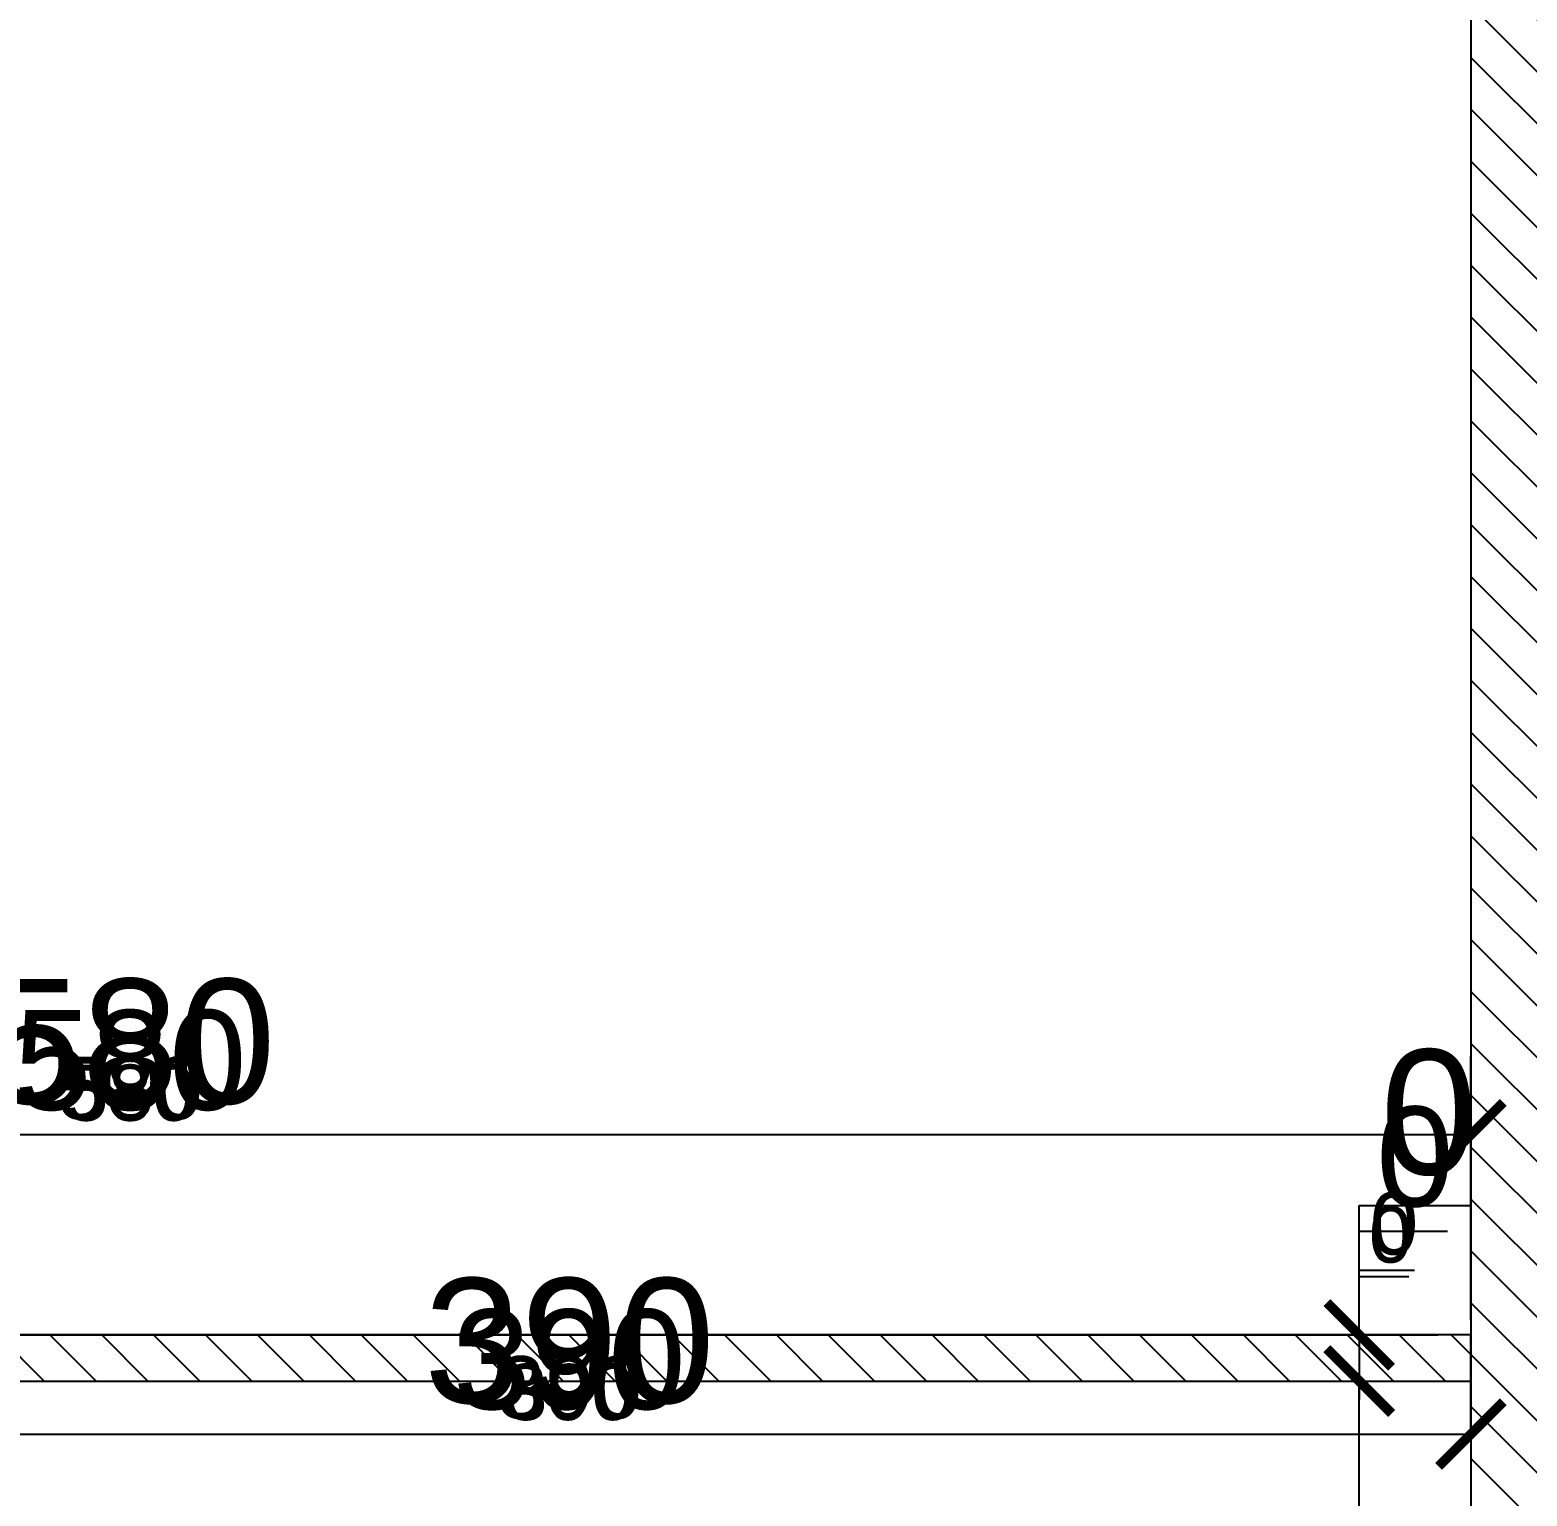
# Model space of a CAD drawing. Header units: millimetres. Extents: x -26398 to 135532, y -376633 to 43268.
# Drawn here: x 18347.9 to 18671.8, y -358105.9 to -357788.7 of the extents above; entities that cross this region are included whole.
import ezdxf

# ---------------------------------------------------------------- set-up
doc = ezdxf.new("R2010")
doc.units = ezdxf.units.MM
for name, color, linetype in [('DIM', 7, 'Continuous'), ('DIM @ 10', 7, 'Continuous'), ('DIM @ 4.5', 7, 'Continuous'), ('DIM @ 5', 7, 'Continuous'), ('DIM @ 8', 7, 'Continuous'), ('TƯỜNG', 52, 'Continuous')]:
    doc.layers.add(name, color=color, linetype=linetype)
doc.styles.get("Standard").update_dxf_attribs({"font": 'arial.ttf'})
doc.dimstyles.new('SCALE dimmatbang', dxfattribs={"dimscale": 70, "dimtxt": 2.7, "dimasz": 1.4, "dimexe": 1.7, "dimexo": 0.7, "dimtad": 1, "dimtoh": 1, "dimdec": 1, "dimtxsty": 'Standard', "dimblk": 'ARCHTICK', "dimcen": 2.5, "dimclrd": 1, "dimclre": 256, "dimadec": 0, "dimazin": 0, "dimtfac": 1, "dimtdec": 1, "dimtmove": 0, "dimatfit": 3, "dimfxl": 1, "dimarcsym": 0})

# ---------------------------------------------------------------- blocks, each defined once
blk = doc.blocks.new('_ArchTick')
at = {"color": 0, "linetype": 'ByBlock', "const_width": 0.15}
blk.add_lwpolyline([(-0.5, -0.5), (0.5, 0.5)], dxfattribs=at)
blk = doc.blocks.new('*D8760')
at = {"layer": 'DEFPOINTS', "color": 0, "transparency": 16777216}
for p in [(15779.6, -358071), (18635.46, -358071), (18635.46, -358071)]:
    blk.add_point(p, dxfattribs=at)
at = {"layer": 'DIM', "color": 1, "lineweight": -2, "transparency": 16777216}
for p, q in [((18635.46, -358071), (18635.46, -358058.4)), ((18635.46, -358058.4), (18646.2, -358058.4)), ((18635.46, -358071), (18635.46, -358077.3))]:
    blk.add_line(p, q, dxfattribs=at)
at = {"layer": 'DIM', "lineweight": -2, "transparency": 16777216}
for p in [(15782.75, -358071), (18638.61, -358071)]:
    blk.add_line(p, (18643.11, -358071), dxfattribs=at)
at = {"layer": 'DIM', "color": 1, "lineweight": -2, "transparency": 16777216, "xscale": 6.3, "yscale": 6.3, "zscale": 6.3}
for rotation in [90, 270]:
    blk.add_blockref('_ArchTick', (18635.46, -358071), dxfattribs=dict(at, rotation=rotation))
at = {"layer": 'DIM', "color": 0, "transparency": 16777216, "insert": (18642.24, -358049.39), "char_height": 12.15, "attachment_point": 5}
blk.add_mtext('0', dxfattribs=at)
blk = doc.blocks.new('*D8761')
at = {"layer": 'DEFPOINTS', "color": 0, "transparency": 16777216}
for p in [(15779.6, -358071), (18635.46, -358071), (18635.46, -358071)]:
    blk.add_point(p, dxfattribs=at)
at = {"layer": 'DIM', "color": 1, "lineweight": -2, "transparency": 16777216}
for p, q in [((18635.46, -358071), (18635.46, -358043)), ((18635.46, -358043), (18659.32, -358043)), ((18635.46, -358071), (18635.46, -358085))]:
    blk.add_line(p, q, dxfattribs=at)
at = {"layer": 'DIM', "lineweight": -2, "transparency": 16777216}
for p in [(15786.6, -358071), (18642.46, -358071)]:
    blk.add_line(p, (18652.46, -358071), dxfattribs=at)
at = {"layer": 'DIM', "color": 1, "lineweight": -2, "transparency": 16777216, "xscale": 14, "yscale": 14, "zscale": 14}
for rotation in [90, 270]:
    blk.add_blockref('_ArchTick', (18635.46, -358071), dxfattribs=dict(at, rotation=rotation))
at = {"layer": 'DIM', "color": 0, "transparency": 16777216, "insert": (18650.52, -358022.97), "char_height": 27, "attachment_point": 5}
blk.add_mtext('0', dxfattribs=at)
blk = doc.blocks.new('*D8762')
at = {"layer": 'DEFPOINTS', "color": 0, "transparency": 16777216}
for p in [(15779.6, -358071), (18635.46, -358071), (18635.46, -358071)]:
    blk.add_point(p, dxfattribs=at)
at = {"layer": 'DIM', "color": 1, "lineweight": -2, "transparency": 16777216}
for p, q in [((18635.46, -358071), (18635.46, -358048.6)), ((18635.46, -358048.6), (18654.55, -358048.6)), ((18635.46, -358071), (18635.46, -358082.2))]:
    blk.add_line(p, q, dxfattribs=at)
at = {"layer": 'DIM', "lineweight": -2, "transparency": 16777216}
for p in [(15785.2, -358071), (18641.06, -358071)]:
    blk.add_line(p, (18649.06, -358071), dxfattribs=at)
at = {"layer": 'DIM', "color": 1, "lineweight": -2, "transparency": 16777216, "xscale": 11.2, "yscale": 11.2, "zscale": 11.2}
for rotation in [90, 270]:
    blk.add_blockref('_ArchTick', (18635.46, -358071), dxfattribs=dict(at, rotation=rotation))
at = {"layer": 'DIM', "color": 0, "transparency": 16777216, "insert": (18647.51, -358032.57), "char_height": 21.6, "attachment_point": 5}
blk.add_mtext('0', dxfattribs=at)
blk = doc.blocks.new('*D8763')
at = {"layer": 'DEFPOINTS', "color": 0, "transparency": 16777216}
for p in [(15779.6, -358071), (18635.46, -358071), (18635.46, -358071)]:
    blk.add_point(p, dxfattribs=at)
at = {"layer": 'DIM', "color": 1, "lineweight": -2, "transparency": 16777216}
for p, q in [((18635.46, -358071), (18635.46, -358057)), ((18635.46, -358057), (18647.39, -358057)), ((18635.46, -358071), (18635.46, -358078))]:
    blk.add_line(p, q, dxfattribs=at)
at = {"layer": 'DIM', "lineweight": -2, "transparency": 16777216}
for p in [(15783.1, -358071), (18638.96, -358071)]:
    blk.add_line(p, (18643.96, -358071), dxfattribs=at)
at = {"layer": 'DIM', "color": 1, "lineweight": -2, "transparency": 16777216, "xscale": 7, "yscale": 7, "zscale": 7}
for rotation in [90, 270]:
    blk.add_blockref('_ArchTick', (18635.46, -358071), dxfattribs=dict(at, rotation=rotation))
at = {"layer": 'DIM', "color": 0, "transparency": 16777216, "insert": (18642.99, -358046.98), "char_height": 13.5, "attachment_point": 5}
blk.add_mtext('0', dxfattribs=at)
blk = doc.blocks.new('*D8764')
at = {"layer": 'DEFPOINTS', "color": 0, "transparency": 16777216}
for p in [(18635.46, -358081), (18635.46, -358081), (18635.46, -358281)]:
    blk.add_point(p, dxfattribs=at)
at = {"layer": 'DIM', "color": 1, "lineweight": -2, "transparency": 16777216}
blk.add_line((18635.46, -358281), (18635.46, -358081), dxfattribs=at)
at = {"layer": 'DIM', "lineweight": -2, "transparency": 16777216}
for p, q in [((18638.61, -358081), (18643.11, -358081)), ((18638.61, -358281), (18643.11, -358281))]:
    blk.add_line(p, q, dxfattribs=at)
at = {"layer": 'DIM', "color": 1, "lineweight": -2, "transparency": 16777216, "xscale": 6.3, "yscale": 6.3, "zscale": 6.3}
for p, rotation in [((18635.46, -358081), 90), ((18635.46, -358281), 270)]:
    blk.add_blockref('_ArchTick', p, dxfattribs=dict(at, rotation=rotation))
at = {"layer": 'DIM', "color": 0, "transparency": 16777216, "insert": (18626.45, -358181), "char_height": 12.15, "attachment_point": 5, "rotation": 90}
blk.add_mtext('200', dxfattribs=at)
blk = doc.blocks.new('*D8765')
at = {"layer": 'DEFPOINTS', "color": 0, "transparency": 16777216}
for p in [(18635.46, -358081), (18635.46, -358081), (18635.46, -358281)]:
    blk.add_point(p, dxfattribs=at)
at = {"layer": 'DIM', "color": 1, "lineweight": -2, "transparency": 16777216}
blk.add_line((18635.46, -358281), (18635.46, -358081), dxfattribs=at)
at = {"layer": 'DIM', "lineweight": -2, "transparency": 16777216}
for p, q in [((18642.46, -358081), (18652.46, -358081)), ((18642.46, -358281), (18652.46, -358281))]:
    blk.add_line(p, q, dxfattribs=at)
at = {"layer": 'DIM', "color": 1, "lineweight": -2, "transparency": 16777216, "xscale": 14, "yscale": 14, "zscale": 14}
for p, rotation in [((18635.46, -358081), 90), ((18635.46, -358281), 270)]:
    blk.add_blockref('_ArchTick', p, dxfattribs=dict(at, rotation=rotation))
at = {"layer": 'DIM', "color": 0, "transparency": 16777216, "insert": (18615.43, -358181), "char_height": 27, "attachment_point": 5, "rotation": 90}
blk.add_mtext('200', dxfattribs=at)
blk = doc.blocks.new('*D8766')
at = {"layer": 'DEFPOINTS', "color": 0, "transparency": 16777216}
for p in [(18635.46, -358081), (18635.46, -358081), (18635.46, -358281)]:
    blk.add_point(p, dxfattribs=at)
at = {"layer": 'DIM', "color": 1, "lineweight": -2, "transparency": 16777216}
blk.add_line((18635.46, -358281), (18635.46, -358081), dxfattribs=at)
at = {"layer": 'DIM', "lineweight": -2, "transparency": 16777216}
for p, q in [((18641.06, -358081), (18649.06, -358081)), ((18641.06, -358281), (18649.06, -358281))]:
    blk.add_line(p, q, dxfattribs=at)
at = {"layer": 'DIM', "color": 1, "lineweight": -2, "transparency": 16777216, "xscale": 11.2, "yscale": 11.2, "zscale": 11.2}
for p, rotation in [((18635.46, -358081), 90), ((18635.46, -358281), 270)]:
    blk.add_blockref('_ArchTick', p, dxfattribs=dict(at, rotation=rotation))
at = {"layer": 'DIM', "color": 0, "transparency": 16777216, "insert": (18619.44, -358181), "char_height": 21.6, "attachment_point": 5, "rotation": 90}
blk.add_mtext('200', dxfattribs=at)
blk = doc.blocks.new('*D8767')
at = {"layer": 'DEFPOINTS', "color": 0, "transparency": 16777216}
for p in [(18635.46, -358081), (18635.46, -358081), (18635.46, -358281)]:
    blk.add_point(p, dxfattribs=at)
at = {"layer": 'DIM', "color": 1, "lineweight": -2, "transparency": 16777216}
blk.add_line((18635.46, -358281), (18635.46, -358081), dxfattribs=at)
at = {"layer": 'DIM', "lineweight": -2, "transparency": 16777216}
for p, q in [((18638.96, -358081), (18643.96, -358081)), ((18638.96, -358281), (18643.96, -358281))]:
    blk.add_line(p, q, dxfattribs=at)
at = {"layer": 'DIM', "color": 1, "lineweight": -2, "transparency": 16777216, "xscale": 7, "yscale": 7, "zscale": 7}
for p, rotation in [((18635.46, -358081), 90), ((18635.46, -358281), 270)]:
    blk.add_blockref('_ArchTick', p, dxfattribs=dict(at, rotation=rotation))
at = {"layer": 'DIM', "color": 0, "transparency": 16777216, "insert": (18625.45, -358181), "char_height": 13.5, "attachment_point": 5, "rotation": 90}
blk.add_mtext('200', dxfattribs=at)
blk = doc.blocks.new('*D8768')
at = {"layer": 'DEFPOINTS', "color": 0, "transparency": 16777216}
for p in [(18659.6, -358092.47), (18269.6, -358096.44), (18659.6, -358096.44)]:
    blk.add_point(p, dxfattribs=at)
at = {"layer": 'DIM', "lineweight": -2, "transparency": 16777216}
for p, q in [((18269.6, -358093.29), (18269.6, -358084.82)), ((18659.6, -358093.29), (18659.6, -358084.82))]:
    blk.add_line(p, q, dxfattribs=at)
at = {"layer": 'DIM', "color": 1, "lineweight": -2, "transparency": 16777216}
blk.add_line((18269.6, -358092.47), (18659.6, -358092.47), dxfattribs=at)
at = {"layer": 'DIM', "color": 1, "lineweight": -2, "transparency": 16777216, "xscale": 6.3, "yscale": 6.3, "zscale": 6.3, "rotation": 180}
blk.add_blockref('_ArchTick', (18269.6, -358092.47), dxfattribs=at)
at = {"layer": 'DIM', "color": 1, "lineweight": -2, "transparency": 16777216, "xscale": 6.3, "yscale": 6.3, "zscale": 6.3}
blk.add_blockref('_ArchTick', (18659.6, -358092.47), dxfattribs=at)
at = {"layer": 'DIM', "color": 0, "transparency": 16777216, "insert": (18464.6, -358083.45), "char_height": 12.15, "attachment_point": 5}
blk.add_mtext('390', dxfattribs=at)
blk = doc.blocks.new('*D8769')
at = {"layer": 'DEFPOINTS', "color": 0, "transparency": 16777216}
for p in [(18659.6, -358092.47), (18269.6, -358096.44), (18659.6, -358096.44)]:
    blk.add_point(p, dxfattribs=at)
at = {"layer": 'DIM', "lineweight": -2, "transparency": 16777216}
for p, q in [((18269.6, -358089.44), (18269.6, -358075.47)), ((18659.6, -358089.44), (18659.6, -358075.47))]:
    blk.add_line(p, q, dxfattribs=at)
at = {"layer": 'DIM', "color": 1, "lineweight": -2, "transparency": 16777216}
blk.add_line((18269.6, -358092.47), (18659.6, -358092.47), dxfattribs=at)
at = {"layer": 'DIM', "color": 1, "lineweight": -2, "transparency": 16777216, "xscale": 14, "yscale": 14, "zscale": 14, "rotation": 180}
blk.add_blockref('_ArchTick', (18269.6, -358092.47), dxfattribs=at)
at = {"layer": 'DIM', "color": 1, "lineweight": -2, "transparency": 16777216, "xscale": 14, "yscale": 14, "zscale": 14}
blk.add_blockref('_ArchTick', (18659.6, -358092.47), dxfattribs=at)
at = {"layer": 'DIM', "color": 0, "transparency": 16777216, "insert": (18464.6, -358072.43), "char_height": 27, "attachment_point": 5}
blk.add_mtext('390', dxfattribs=at)
blk = doc.blocks.new('*D8770')
at = {"layer": 'DEFPOINTS', "color": 0, "transparency": 16777216}
for p in [(18659.6, -358092.47), (18269.6, -358096.44), (18659.6, -358096.44)]:
    blk.add_point(p, dxfattribs=at)
at = {"layer": 'DIM', "lineweight": -2, "transparency": 16777216}
for p, q in [((18269.6, -358090.84), (18269.6, -358078.87)), ((18659.6, -358090.84), (18659.6, -358078.87))]:
    blk.add_line(p, q, dxfattribs=at)
at = {"layer": 'DIM', "color": 1, "lineweight": -2, "transparency": 16777216}
blk.add_line((18269.6, -358092.47), (18659.6, -358092.47), dxfattribs=at)
at = {"layer": 'DIM', "color": 1, "lineweight": -2, "transparency": 16777216, "xscale": 11.2, "yscale": 11.2, "zscale": 11.2, "rotation": 180}
blk.add_blockref('_ArchTick', (18269.6, -358092.47), dxfattribs=at)
at = {"layer": 'DIM', "color": 1, "lineweight": -2, "transparency": 16777216, "xscale": 11.2, "yscale": 11.2, "zscale": 11.2}
blk.add_blockref('_ArchTick', (18659.6, -358092.47), dxfattribs=at)
at = {"layer": 'DIM', "color": 0, "transparency": 16777216, "insert": (18464.6, -358076.44), "char_height": 21.6, "attachment_point": 5}
blk.add_mtext('390', dxfattribs=at)
blk = doc.blocks.new('*D8771')
at = {"layer": 'DEFPOINTS', "color": 0, "transparency": 16777216}
for p in [(18659.6, -358092.47), (18269.6, -358096.44), (18659.6, -358096.44)]:
    blk.add_point(p, dxfattribs=at)
at = {"layer": 'DIM', "lineweight": -2, "transparency": 16777216}
for p, q in [((18269.6, -358092.94), (18269.6, -358083.97)), ((18659.6, -358092.94), (18659.6, -358083.97))]:
    blk.add_line(p, q, dxfattribs=at)
at = {"layer": 'DIM', "color": 1, "lineweight": -2, "transparency": 16777216}
blk.add_line((18269.6, -358092.47), (18659.6, -358092.47), dxfattribs=at)
at = {"layer": 'DIM', "color": 1, "lineweight": -2, "transparency": 16777216, "xscale": 7, "yscale": 7, "zscale": 7, "rotation": 180}
blk.add_blockref('_ArchTick', (18269.6, -358092.47), dxfattribs=at)
at = {"layer": 'DIM', "color": 1, "lineweight": -2, "transparency": 16777216, "xscale": 7, "yscale": 7, "zscale": 7}
blk.add_blockref('_ArchTick', (18659.6, -358092.47), dxfattribs=at)
at = {"layer": 'DIM', "color": 0, "transparency": 16777216, "insert": (18464.6, -358082.45), "char_height": 13.5, "attachment_point": 5}
blk.add_mtext('390', dxfattribs=at)
blk = doc.blocks.new('*D8724')
at = {"layer": 'DEFPOINTS', "color": 0, "transparency": 16777216}
for p in [(18079.6, -358027.72), (18079.6, -358071), (18659.6, -358071)]:
    blk.add_point(p, dxfattribs=at)
at = {"layer": 'DIM', "lineweight": -2, "transparency": 16777216}
for p, q in [((18079.6, -358067.85), (18079.6, -358020.07)), ((18659.6, -358067.85), (18659.6, -358020.07))]:
    blk.add_line(p, q, dxfattribs=at)
at = {"layer": 'DIM', "color": 1, "lineweight": -2, "transparency": 16777216}
blk.add_line((18659.6, -358027.72), (18079.6, -358027.72), dxfattribs=at)
at = {"layer": 'DIM', "color": 1, "lineweight": -2, "transparency": 16777216, "xscale": 6.3, "yscale": 6.3, "zscale": 6.3, "rotation": 180}
blk.add_blockref('_ArchTick', (18079.6, -358027.72), dxfattribs=at)
at = {"layer": 'DIM', "color": 1, "lineweight": -2, "transparency": 16777216, "xscale": 6.3, "yscale": 6.3, "zscale": 6.3}
blk.add_blockref('_ArchTick', (18659.6, -358027.72), dxfattribs=at)
at = {"layer": 'DIM', "color": 0, "transparency": 16777216, "insert": (18369.6, -358018.7), "char_height": 12.15, "attachment_point": 5}
blk.add_mtext('580', dxfattribs=at)
blk = doc.blocks.new('*D8725')
at = {"layer": 'DEFPOINTS', "color": 0, "transparency": 16777216}
for p in [(18079.6, -358027.72), (18079.6, -358071), (18659.6, -358071)]:
    blk.add_point(p, dxfattribs=at)
at = {"layer": 'DIM', "lineweight": -2, "transparency": 16777216}
for p, q in [((18079.6, -358064), (18079.6, -358010.72)), ((18659.6, -358064), (18659.6, -358010.72))]:
    blk.add_line(p, q, dxfattribs=at)
at = {"layer": 'DIM', "color": 1, "lineweight": -2, "transparency": 16777216}
blk.add_line((18659.6, -358027.72), (18079.6, -358027.72), dxfattribs=at)
at = {"layer": 'DIM', "color": 1, "lineweight": -2, "transparency": 16777216, "xscale": 14, "yscale": 14, "zscale": 14, "rotation": 180}
blk.add_blockref('_ArchTick', (18079.6, -358027.72), dxfattribs=at)
at = {"layer": 'DIM', "color": 1, "lineweight": -2, "transparency": 16777216, "xscale": 14, "yscale": 14, "zscale": 14}
blk.add_blockref('_ArchTick', (18659.6, -358027.72), dxfattribs=at)
at = {"layer": 'DIM', "color": 0, "transparency": 16777216, "insert": (18369.6, -358007.68), "char_height": 27, "attachment_point": 5}
blk.add_mtext('580', dxfattribs=at)
blk = doc.blocks.new('*D8726')
at = {"layer": 'DEFPOINTS', "color": 0, "transparency": 16777216}
for p in [(18079.6, -358027.72), (18079.6, -358071), (18659.6, -358071)]:
    blk.add_point(p, dxfattribs=at)
at = {"layer": 'DIM', "lineweight": -2, "transparency": 16777216}
for p, q in [((18079.6, -358065.4), (18079.6, -358014.12)), ((18659.6, -358065.4), (18659.6, -358014.12))]:
    blk.add_line(p, q, dxfattribs=at)
at = {"layer": 'DIM', "color": 1, "lineweight": -2, "transparency": 16777216}
blk.add_line((18659.6, -358027.72), (18079.6, -358027.72), dxfattribs=at)
at = {"layer": 'DIM', "color": 1, "lineweight": -2, "transparency": 16777216, "xscale": 11.2, "yscale": 11.2, "zscale": 11.2, "rotation": 180}
blk.add_blockref('_ArchTick', (18079.6, -358027.72), dxfattribs=at)
at = {"layer": 'DIM', "color": 1, "lineweight": -2, "transparency": 16777216, "xscale": 11.2, "yscale": 11.2, "zscale": 11.2}
blk.add_blockref('_ArchTick', (18659.6, -358027.72), dxfattribs=at)
at = {"layer": 'DIM', "color": 0, "transparency": 16777216, "insert": (18369.6, -358011.69), "char_height": 21.6, "attachment_point": 5}
blk.add_mtext('580', dxfattribs=at)
blk = doc.blocks.new('*D8727')
at = {"layer": 'DEFPOINTS', "color": 0, "transparency": 16777216}
for p in [(18079.6, -358027.72), (18079.6, -358071), (18659.6, -358071)]:
    blk.add_point(p, dxfattribs=at)
at = {"layer": 'DIM', "lineweight": -2, "transparency": 16777216}
for p, q in [((18079.6, -358067.5), (18079.6, -358019.22)), ((18659.6, -358067.5), (18659.6, -358019.22))]:
    blk.add_line(p, q, dxfattribs=at)
at = {"layer": 'DIM', "color": 1, "lineweight": -2, "transparency": 16777216}
blk.add_line((18659.6, -358027.72), (18079.6, -358027.72), dxfattribs=at)
at = {"layer": 'DIM', "color": 1, "lineweight": -2, "transparency": 16777216, "xscale": 7, "yscale": 7, "zscale": 7, "rotation": 180}
blk.add_blockref('_ArchTick', (18079.6, -358027.72), dxfattribs=at)
at = {"layer": 'DIM', "color": 1, "lineweight": -2, "transparency": 16777216, "xscale": 7, "yscale": 7, "zscale": 7}
blk.add_blockref('_ArchTick', (18659.6, -358027.72), dxfattribs=at)
at = {"layer": 'DIM', "color": 0, "transparency": 16777216, "insert": (18369.6, -358017.7), "char_height": 13.5, "attachment_point": 5}
blk.add_mtext('580', dxfattribs=at)
blk = doc.blocks.new('*U9394')
at = {"layer": 'DIM @ 10'}
dim = blk.add_linear_dim(base=(18635.46389575, -358071.00197312), p1=(18635.46389575, -358071.00197312), p2=(15779.59783149, -358071.00197312), angle=90, dimstyle='SCALE dimmatbang', override={"dimscale": 10, "dimtix": 0, "dimtofl": 1, "dimtmove": 0, "dimatfit": 3}, dxfattribs=at)
dim.commit()
dim.dimension.update_dxf_attribs({"geometry": '*D8761', "text_midpoint": (18650.51744281, -358022.96650245)})
at = {"layer": 'DIM @ 4.5'}
dim = blk.add_linear_dim(base=(18635.46389575, -358071.00197312), p1=(18635.46389575, -358071.00197312), p2=(15779.59783149, -358071.00197312), angle=90, dimstyle='SCALE dimmatbang', override={"dimscale": 4.5, "dimtix": 0, "dimtofl": 1, "dimtmove": 0, "dimatfit": 3}, dxfattribs=at)
dim.commit()
dim.dimension.update_dxf_attribs({"geometry": '*D8760', "text_midpoint": (18642.23799193, -358049.38601132)})
at = {"layer": 'DIM @ 5'}
dim = blk.add_linear_dim(base=(18635.46389575, -358071.00197312), p1=(18635.46389575, -358071.00197312), p2=(15779.59783149, -358071.00197312), angle=90, dimstyle='SCALE dimmatbang', override={"dimscale": 5, "dimtix": 0, "dimtofl": 1, "dimtmove": 0, "dimatfit": 3}, dxfattribs=at)
dim.commit()
dim.dimension.update_dxf_attribs({"geometry": '*D8763', "text_midpoint": (18642.99066928, -358046.98423778)})
at = {"layer": 'DIM @ 8'}
dim = blk.add_linear_dim(base=(18635.46389575, -358071.00197312), p1=(18635.46389575, -358071.00197312), p2=(15779.59783149, -358071.00197312), angle=90, dimstyle='SCALE dimmatbang', override={"dimscale": 8, "dimtix": 0, "dimtofl": 1, "dimtmove": 0, "dimatfit": 3}, dxfattribs=at)
dim.commit()
dim.dimension.update_dxf_attribs({"geometry": '*D8762', "text_midpoint": (18647.5067334, -358032.57359658)})
blk = doc.blocks.new('*U9395')
at = {"layer": 'DIM @ 10'}
dim = blk.add_linear_dim(base=(18635.46, -358081), p1=(18635.46, -358281), p2=(18635.46, -358081), angle=90, dimstyle='SCALE dimmatbang', override={"dimscale": 10, "dimtix": 0, "dimtofl": 1, "dimtmove": 0, "dimatfit": 3}, dxfattribs=at)
dim.commit()
dim.dimension.update_dxf_attribs({"geometry": '*D8765', "text_midpoint": (18615.43, -358181)})
at = {"layer": 'DIM @ 4.5'}
dim = blk.add_linear_dim(base=(18635.46, -358081), p1=(18635.46, -358281), p2=(18635.46, -358081), angle=90, dimstyle='SCALE dimmatbang', override={"dimscale": 4.5, "dimtix": 0, "dimtofl": 1, "dimtmove": 0, "dimatfit": 3}, dxfattribs=at)
dim.commit()
dim.dimension.update_dxf_attribs({"geometry": '*D8764', "text_midpoint": (18626.45, -358181)})
at = {"layer": 'DIM @ 5'}
dim = blk.add_linear_dim(base=(18635.46, -358081), p1=(18635.46, -358281), p2=(18635.46, -358081), angle=90, dimstyle='SCALE dimmatbang', override={"dimscale": 5, "dimtix": 0, "dimtofl": 1, "dimtmove": 0, "dimatfit": 3}, dxfattribs=at)
dim.commit()
dim.dimension.update_dxf_attribs({"geometry": '*D8767', "text_midpoint": (18625.45, -358181)})
at = {"layer": 'DIM @ 8'}
dim = blk.add_linear_dim(base=(18635.46, -358081), p1=(18635.46, -358281), p2=(18635.46, -358081), angle=90, dimstyle='SCALE dimmatbang', override={"dimscale": 8, "dimtix": 0, "dimtofl": 1, "dimtmove": 0, "dimatfit": 3}, dxfattribs=at)
dim.commit()
dim.dimension.update_dxf_attribs({"geometry": '*D8766', "text_midpoint": (18619.44, -358181)})
blk = doc.blocks.new('*U9396')
at = {"layer": 'DIM @ 10'}
dim = blk.add_linear_dim(base=(18659.6, -358092.47), p1=(18269.6, -358096.44), p2=(18659.6, -358096.44), angle=180, dimstyle='SCALE dimmatbang', override={"dimscale": 10, "dimtix": 0, "dimtofl": 1, "dimtmove": 0, "dimatfit": 3}, dxfattribs=at)
dim.commit()
dim.dimension.update_dxf_attribs({"geometry": '*D8769', "text_midpoint": (18464.6, -358092.47), "dimtype": 128})
at = {"layer": 'DIM @ 4.5'}
dim = blk.add_linear_dim(base=(18659.6, -358092.47), p1=(18269.6, -358096.44), p2=(18659.6, -358096.44), angle=180, dimstyle='SCALE dimmatbang', override={"dimscale": 4.5, "dimtix": 0, "dimtofl": 1, "dimtmove": 0, "dimatfit": 3}, dxfattribs=at)
dim.commit()
dim.dimension.update_dxf_attribs({"geometry": '*D8768', "text_midpoint": (18464.6, -358092.47), "dimtype": 128})
at = {"layer": 'DIM @ 5'}
dim = blk.add_linear_dim(base=(18659.6, -358092.47), p1=(18269.6, -358096.44), p2=(18659.6, -358096.44), angle=180, dimstyle='SCALE dimmatbang', override={"dimscale": 5, "dimtix": 0, "dimtofl": 1, "dimtmove": 0, "dimatfit": 3}, dxfattribs=at)
dim.commit()
dim.dimension.update_dxf_attribs({"geometry": '*D8771', "text_midpoint": (18464.6, -358092.47), "dimtype": 128})
at = {"layer": 'DIM @ 8'}
dim = blk.add_linear_dim(base=(18659.6, -358092.47), p1=(18269.6, -358096.44), p2=(18659.6, -358096.44), angle=180, dimstyle='SCALE dimmatbang', override={"dimscale": 8, "dimtix": 0, "dimtofl": 1, "dimtmove": 0, "dimatfit": 3}, dxfattribs=at)
dim.commit()
dim.dimension.update_dxf_attribs({"geometry": '*D8770', "text_midpoint": (18464.6, -358092.47), "dimtype": 128})
blk = doc.blocks.new('*U9425')
at = {"layer": 'DIM @ 10'}
dim = blk.add_linear_dim(base=(18079.6, -358027.72), p1=(18659.6, -358071), p2=(18079.6, -358071), angle=180, dimstyle='SCALE dimmatbang', override={"dimscale": 10, "dimtix": 0, "dimtofl": 1, "dimtmove": 0, "dimatfit": 3}, dxfattribs=at)
dim.commit()
dim.dimension.update_dxf_attribs({"geometry": '*D8725', "text_midpoint": (18369.6, -358007.68)})
at = {"layer": 'DIM @ 4.5'}
dim = blk.add_linear_dim(base=(18079.6, -358027.72), p1=(18659.6, -358071), p2=(18079.6, -358071), angle=180, dimstyle='SCALE dimmatbang', override={"dimscale": 4.5, "dimtix": 0, "dimtofl": 1, "dimtmove": 0, "dimatfit": 3}, dxfattribs=at)
dim.commit()
dim.dimension.update_dxf_attribs({"geometry": '*D8724', "text_midpoint": (18369.6, -358018.7)})
at = {"layer": 'DIM @ 5'}
dim = blk.add_linear_dim(base=(18079.6, -358027.72), p1=(18659.6, -358071), p2=(18079.6, -358071), angle=180, dimstyle='SCALE dimmatbang', override={"dimscale": 5, "dimtix": 0, "dimtofl": 1, "dimtmove": 0, "dimatfit": 3}, dxfattribs=at)
dim.commit()
dim.dimension.update_dxf_attribs({"geometry": '*D8727', "text_midpoint": (18369.6, -358017.7)})
at = {"layer": 'DIM @ 8'}
dim = blk.add_linear_dim(base=(18079.6, -358027.72), p1=(18659.6, -358071), p2=(18079.6, -358071), angle=180, dimstyle='SCALE dimmatbang', override={"dimscale": 8, "dimtix": 0, "dimtofl": 1, "dimtmove": 0, "dimatfit": 3}, dxfattribs=at)
dim.commit()
dim.dimension.update_dxf_attribs({"geometry": '*D8726', "text_midpoint": (18369.6, -358011.69)})

msp = doc.modelspace()

# ---------------------------------------------------------------- hatches: boundary and pattern name
at = {"layer": 'TƯỜNG'}
h = msp.add_hatch(dxfattribs=at)
h.set_pattern_fill('ANSI31', color=256, scale=2.5, angle=90)
h.set_pattern_definition([(135, (13712.819, -369068.479), (-5.61266, -5.61266), [])])
h.paths.add_polyline_path([(16079.6, -358281), (16079.6, -358661), (16089.6, -358661), (16089.6, -358291), (16674.6, -358291), (16674.6, -358661), (16684.6, -358661), (16684.6, -358291), (16974.6, -358291), (16974.6, -358661), (16984.6, -358661), (16984.6, -358291), (17274.6, -358291), (17274.6, -358661), (17284.6, -358661), (17284.6, -358291), (18069.6, -358291), (18069.6, -358661), (18079.6, -358661), (18079.6, -358291), (18659.6, -358291), (18659.6, -358281), (18079.6, -358281), (16679.6, -358281)], flags=17)
h.paths.add_polyline_path([(16689.6, -358071), (16689.6, -357701), (16679.6, -357701), (16679.6, -358071), (16089.6, -358071), (16089.6, -357701), (16079.6, -357701), (16079.6, -358081), (16679.6, -358081), (17679.6, -358081), (18659.6, -358081), (18659.6, -358071), (17689.6, -358071), (17689.6, -357701), (17679.6, -357701), (17679.6, -358071)], flags=17)
h.paths.add_polyline_path([(15799.6, -358661), (15799.6, -358681), (18679.6, -358681), (18679.6, -357681), (15779.6, -357681), (15779.6, -358661), (15799.6, -358661), (15799.6, -357701), (18659.6, -357701), (18659.6, -358661)])
h.paths.add_polyline_path([(15779.6, -358661), (15779.6, -358681), (15799.6, -358681), (15799.6, -358661)], flags=17)

# ---------------------------------------------------------------- linework, layer by layer
msp.add_line((18659.6, -357701), (18659.6, -358661), dxfattribs=at)
msp.add_lwpolyline([(16679.6, -357701), (16679.6, -358071), (16089.6, -358071), (16089.6, -357701), (16079.6, -357701), (16079.6, -358081), (16679.6, -358081), (17679.6, -358081), (18659.6, -358081), (18659.6, -358071), (17689.6, -358071), (17689.6, -357701), (17679.6, -357701), (17679.6, -358071), (16689.6, -358071), (16689.6, -357701)], close=True, dxfattribs=at)

# ---------------------------------------------------------------- block references
at = {"layer": 'DIM'}
for name in ['*U9425', '*U9394', '*U9396', '*U9395']:
    msp.add_blockref(name, (0, 0), dxfattribs=at)

doc.saveas('drawing.dxf')
